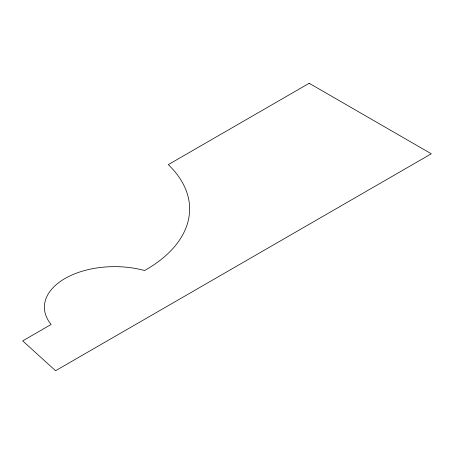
<?xml version="1.0" encoding="UTF-8"?>
<svg xmlns="http://www.w3.org/2000/svg" width="454" height="454" viewBox="0 0 454 454"><rect width="100%" height="100%" fill="white"/><g stroke="black" fill="none" stroke-linecap="round" stroke-linejoin="round"><path stroke-width="0.68" d="M309.191 83.286L168.292 164.637A148.742 85.874 0 0 1 144.576 270.522A70.217 40.537 0 0 0 64.967 278.518A70.217 40.537 0 0 0 51.115 324.479L22.7 340.886L55.575 370.714L431.3 153.787L309.191 83.286"/></g></svg>
